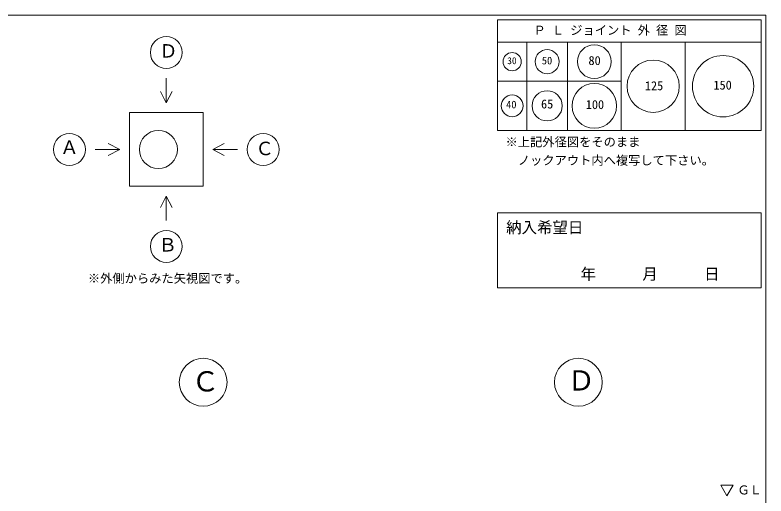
# Model space of a CAD drawing. Units: millimetres, scale not verified. Extents: x -4890 to 18490, y -2347 to 2347.
# Drawn here: x 1828 to 4890, y 387 to 2347 of the extents above; entities that cross this region are included whole.
import ezdxf
from ezdxf.enums import TextEntityAlignment as Align

# ---------------------------------------------------------------- set-up
doc = ezdxf.new("R2010")
doc.units = ezdxf.units.MM
doc.header["$LTSCALE"] = 10
for name, color, linetype, lineweight in [('0-2_waku', 7, 'Continuous', 18), ('0-3_gaikei', 7, 'Continuous', 18), ('0-8_hole', 7, 'Continuous', 18), ('0-E_文字１', 7, 'Continuous', 18)]:
    doc.layers.add(name, color=color, linetype=linetype, lineweight=lineweight)
doc.styles.add('ＭＳ ゴシック', font='')
doc.styles.get('ＭＳ ゴシック').set_extended_font_data('MS Gothic')

msp = doc.modelspace()

# ---------------------------------------------------------------- linework, layer by layer
at = {"layer": '0-2_waku'}
for p, q in [((-1230, 2346.51), (4890, 2346.51)), ((-1230, 2346.51), (4890, 2346.51)), ((4890, 2346.51), (4890, -1928.49)), ((3795, 2326.51), (3795, 1876.51)), ((3795, 2326.51), (4870, 2326.51)), ((3795, 2326.51), (4870, 2326.51)), ((3795, 2326.51), (4870, 2326.51)), ((3795, 2326.51), (3795, 1876.51)), ((3795, 2326.51), (4870, 2326.51)), ((3795, 2326.51), (4870, 2326.51)), ((3795, 2326.51), (4870, 2326.51)), ((4870, 2326.51), (4870, 1876.51)), ((4870, 2326.51), (4870, 1876.51)), ((3795, 2236.51), (4870, 2236.51)), ((3915, 2236.51), (3915, 1876.51)), ((4080, 2236.51), (4080, 1876.51)), ((4300, 2236.51), (4300, 1876.51)), ((4560, 2236.51), (4560, 1876.51)), ((3795, 2076.51), (4300, 2076.51)), ((3795, 1876.51), (4870, 1876.51)), ((3795, 1876.51), (4870, 1876.51))]:
    msp.add_line(p, q, dxfattribs=at)
at = {"layer": '0-3_gaikei'}
for p, q in [((2444.61, 2088.74), (2444.61, 1988.74)), ((2444.61, 1988.74), (2420.48, 2035.11)), ((2444.61, 1988.74), (2468.74, 2035.11)), ((2294.61, 1948.74), (2594.61, 1948.74)), ((2294.61, 1948.74), (2294.61, 1648.74)), ((2594.61, 1948.74), (2594.61, 1648.74)), ((2254.61, 1798.74), (2208.23, 1822.86)), ((2634.61, 1798.74), (2680.99, 1822.86)), ((2154.61, 1798.74), (2254.61, 1798.74)), ((2254.61, 1798.74), (2208.23, 1774.61)), ((2294.61, 1648.74), (2594.61, 1648.74)), ((2444.61, 1608.74), (2420.48, 1562.36)), ((2444.61, 1608.74), (2468.74, 1562.36)), ((2444.61, 1508.74), (2444.61, 1608.74))]:
    msp.add_line(p, q, dxfattribs=at)
msp.add_lwpolyline([(2734.61, 1798.74), (2634.61, 1798.74), (2680.99, 1774.61)], dxfattribs=at)
for centre, radius in [((2444.61, 2193.74), 65), ((2412.28, 1798.74), 77.58), ((2049.61, 1798.74), 65), ((2839.61, 1798.74), 65), ((2444.61, 1403.74), 65), ((2595, 850.26), 97.5), ((4125, 850.26), 97.5)]:
    msp.add_circle(centre, radius, dxfattribs=at)
at = {"layer": '0-8_hole', "lineweight": 5}
msp.add_lwpolyline([(3795, 1541.22), (3795, 1234.51), (4870, 1234.51), (4870, 1541.22)], close=True, dxfattribs=at)
msp.add_lwpolyline([(3795, 1541.22), (3795, 1234.51), (4870, 1234.51), (4870, 1541.22)], close=True, dxfattribs=at)
at = {"layer": '0-8_hole'}
for centre, radius in [((3997.5, 2156.51), 49), ((4190, 2156.51), 69), ((3855, 2156.51), 37), ((4715, 2056.51), 125), ((4430, 2056.51), 106.5), ((4190, 1976.51), 91), ((3997.5, 1976.51), 61.5), ((3855, 1976.51), 44.5)]:
    msp.add_circle(centre, radius, dxfattribs=at)
at = {"layer": '0-E_文字１'}
for p, q in [((4730.45, 387.76), (4705.25, 430.7)), ((4705.25, 430.7), (4755.65, 430.7)), ((4730.45, 387.76), (4755.65, 430.7))]:
    msp.add_line(p, q, dxfattribs=at)

# ---------------------------------------------------------------- texts
at = {"layer": '0-8_hole', "style": 'ＭＳ ゴシック'}
for s, height, p in [('50', 31.16, (3975.91, 2136.17)), ('80', 36.66, (4166.18, 2131.83)), ('30', 28.04, (3834.95, 2137.98)), ('125', 36.66, (4396.28, 2029.09)), ('150', 36.66, (4675.82, 2031.74)), ('40', 31.16, (3830.28, 1956.92)), ('65', 36.66, (3972.72, 1954.79)), ('100', 36.66, (4155.06, 1952.34)), ('納入希望日', 46.19, (3830.26, 1444.13))]:
    msp.add_text(s, height=height, dxfattribs=at).set_placement(p, align=Align.BOTTOM_LEFT)
at = {"layer": '0-E_文字１', "style": 'ＭＳ ゴシック'}
for s, height, p in [('Ｐ Ｌ ジョイント 外 径 図', 36.66, (3941.92, 2255.34)), ('Ｄ', 54.99, (2415.71, 2156.41)), ('※上記外径図をそのまま', 36.66, (3827.95, 1800.32)), ('Ａ', 54.99, (2012.02, 1763.89)), ('Ｃ', 54.99, (2807.97, 1758.93)), ('\u3000ノックアウト内へ複写して下さい。', 36.66, (3827.95, 1725.32)), ('Ｂ', 54.99, (2412.97, 1366.41)), ('\u3000\u3000\u3000年\u3000\u3000\u3000月\u3000\u3000\u3000日     ', 46.19, (3944.76, 1254.58)), ('※外側からみた矢視図です。', 36.66, (2124.81, 1244.37)), ('Ｃ', 82.48, (2547.63, 787.96)), ('Ｄ', 82.48, (4080.43, 791.68)), ('ＧＬ', 36.66, (4773.25, 382.22))]:
    msp.add_text(s, height=height, dxfattribs=at).set_placement(p, align=Align.BOTTOM_LEFT)

doc.saveas('drawing.dxf')
